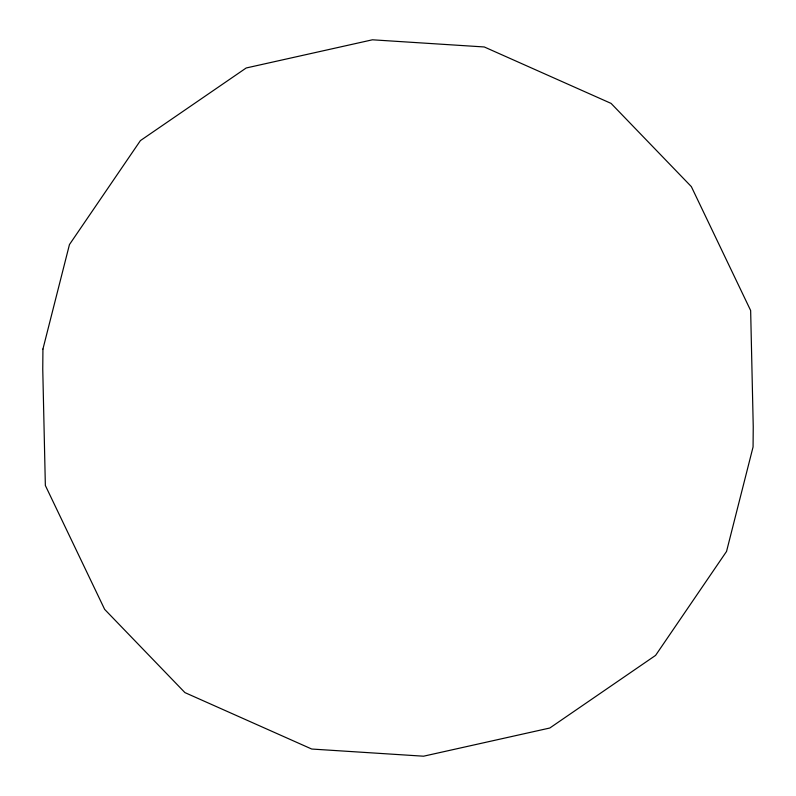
<?xml version="1.0" encoding="UTF-8"?>
<svg xmlns="http://www.w3.org/2000/svg" width="796" height="796" viewBox="0 0 796 796"><rect width="100%" height="100%" fill="white"/><g stroke="black" fill="none" stroke-linecap="round" stroke-linejoin="round"><path stroke-width="1.19" d="M42.934 349.046L42.755 369.185L45.352 485.49L104.654 609.378L184.921 692.6L311.724 749.036L423.562 756.2L549.797 728.022L655.586 655.397L726.539 551.439L753.066 446.954L753.245 426.815L750.648 310.51L691.346 186.622L611.079 103.4L484.276 46.964L372.438 39.8L246.203 67.978L140.414 140.603L69.461 244.561L42.934 349.046"/></g></svg>
